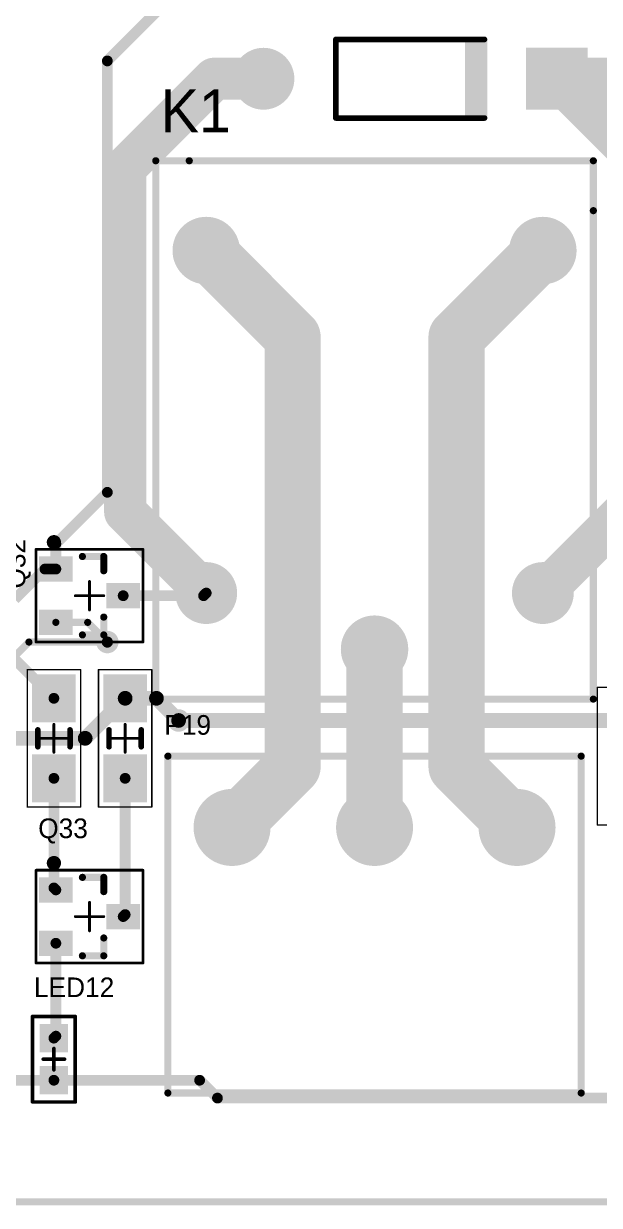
# Model space of a CAD drawing. Header units: millimetres. Extents: x 37 to 246, y 26 to 184.
# Drawn here: x 84.01 to 104.53, y 25.91 to 68 of the extents above; entities that cross this region are included whole.
import ezdxf

# ---------------------------------------------------------------- set-up
doc = ezdxf.new("R2010")
doc.units = ezdxf.units.MM
for name, color, linetype in [('BottomLayer', 5, 'Continuous'), ('BottomSolder', 6, 'Continuous'), ('KeepOutLayer', 6, 'Continuous'), ('Mechanical15', 56, 'Continuous'), ('MultiLayer', 9, 'Continuous'), ('PadHoleLayer', 156, 'Continuous'), ('TopLayer', 1, 'Continuous'), ('TopOverlay', 2, 'Continuous'), ('TopPaste', 8, 'Continuous'), ('TopSolder', 216, 'Continuous'), ('ViaHoleLayer', 16, 'Continuous')]:
    doc.layers.add(name, color=color, linetype=linetype)

msp = doc.modelspace()

# ---------------------------------------------------------------- linework, layer by layer
at = {"layer": 'BottomLayer'}
for points, const_width in [([(92.06, 66.04, 1), (93.06, 66.04, 1)], 1), ([(90.43, 66.04, 1), (91.18, 66.04, 1)], 0.75), ([(90.43, 66.04, 1), (91.18, 66.04, 1)], 0.75), ([(92.185, 66.04, 1), (92.935, 66.04, 1)], 0.75), ([(102.645, 66.04, 1), (103.395, 66.04, 1)], 0.75), ([(102.645, 66.04, 1), (103.395, 66.04, 1)], 0.75), ([(87.255, 62.865, 1), (88.005, 62.865, 1)], 0.75), ([(87.255, 62.865, 1), (88.005, 62.865, 1)], 0.75), ([(89.97, 59.92, 1), (91.07, 59.92, 1)], 1.1), ([(101.97, 59.92, 1), (103.07, 59.92, 1)], 1.1), ([(87.255, 50.61, 1), (88.005, 50.61, 1)], 0.75), ([(87.255, 50.61, 1), (88.005, 50.61, 1)], 0.75), ([(90.02, 47.72, 1), (91.02, 47.72, 1)], 1), ([(90.145, 47.72, 1), (90.895, 47.72, 1)], 0.75), ([(102.02, 47.72, 1), (103.02, 47.72, 1)], 1), ([(102.145, 47.72, 1), (102.895, 47.72, 1)], 0.75), ([(95.97, 45.72, 1), (97.07, 45.72, 1)], 1.1), ([(86.795, 45.974, 1), (87.195, 45.974, 1)], 0.4), ([(84.137, 45.974, 1), (84.264, 45.974, 1)], 0.127), ([(84.137, 45.974, 1), (84.264, 45.974, 1)], 0.127), ([(86.931, 45.974, 1), (87.058, 45.974, 1)], 0.127), ([(89.335, 43.18, 1), (89.735, 43.18, 1)], 0.4), ([(89.404, 43.18, 1), (89.666, 43.18, 1)], 0.262), ([(90.805, 39.37, 1), (92.075, 39.37, 1)], 1.27), ([(95.885, 39.37, 1), (97.155, 39.37, 1)], 1.27), ([(100.965, 39.37, 1), (102.235, 39.37, 1)], 1.27)]:
    msp.add_lwpolyline(points, format="xyb", close=True, dxfattribs=dict(at, const_width=const_width))
for points, const_width in [([(87.63, 62.865), (90.805, 66.04)], 1.5), ([(90.805, 66.04), (92.56, 66.04)], 1.5), ([(103.02, 66.04), (107.569, 66.04)], 1.5), ([(103.02, 66.04), (105.537, 63.523)], 1.5), ([(87.63, 50.61), (87.63, 62.865)], 1.5), ([(87.63, 50.61), (90.52, 47.72)], 1.5), ([(102.52, 47.72), (105.537, 50.737)], 1.5), ([(80.645, 42.418), (84.201, 45.974)], 0.254), ([(84.201, 45.974), (86.995, 45.974)], 0.254), ([(89.535, 43.18), (109.855, 43.18)], 0.524)]:
    msp.add_lwpolyline(points, dxfattribs=dict(at, const_width=const_width))
msp.add_solid([(102.02, 65.04), (104.02, 65.04), (102.02, 67.04), (104.02, 67.04)], dxfattribs=at)
at = {"layer": 'BottomSolder'}
for points, const_width in [([(92.009, 66.04, 1), (93.111, 66.04, 1)], 1.102), ([(89.919, 59.92, 1), (91.121, 59.92, 1)], 1.202), ([(101.919, 59.92, 1), (103.121, 59.92, 1)], 1.202), ([(89.969, 47.72, 1), (91.071, 47.72, 1)], 1.102), ([(101.969, 47.72, 1), (103.071, 47.72, 1)], 1.102), ([(95.919, 45.72, 1), (97.121, 45.72, 1)], 1.202), ([(90.754, 39.37, 1), (92.126, 39.37, 1)], 1.372), ([(95.834, 39.37, 1), (97.206, 39.37, 1)], 1.372), ([(100.914, 39.37, 1), (102.286, 39.37, 1)], 1.372)]:
    msp.add_lwpolyline(points, format="xyb", close=True, dxfattribs=dict(at, const_width=const_width))
msp.add_solid([(101.918, 64.938), (104.122, 64.938), (101.918, 67.142), (104.122, 67.142)], dxfattribs=at)
at = {"layer": 'KeepOutLayer', "const_width": 0.254}
msp.add_lwpolyline([(37.465, 26.035), (245.745, 26.035)], dxfattribs=at)
at = {"layer": 'Mechanical15'}
for points, const_width in [([(84.455, 49.276), (88.265, 49.276)], 0.1), ([(84.455, 45.974), (84.455, 49.276)], 0.1), ([(88.265, 45.974), (88.265, 49.276)], 0.1), ([(86.36, 47.117), (86.36, 48.133)], 0.1), ([(85.852, 47.625), (86.868, 47.625)], 0.1), ([(84.455, 45.974), (88.265, 45.974)], 0.1), ([(84.14, 44.995), (86.04, 44.995)], 0.05), ([(84.14, 40.095), (84.14, 44.995)], 0.05), ([(86.04, 40.095), (86.04, 44.995)], 0.05), ([(86.68, 40.095), (86.68, 44.995)], 0.05), ([(86.68, 44.995), (88.58, 44.995)], 0.05), ([(88.58, 40.095), (88.58, 44.995)], 0.05), ([(104.46, 39.46), (104.46, 44.36)], 0.05), ([(104.46, 44.36), (106.36, 44.36)], 0.05), ([(85.09, 42.045), (85.09, 43.045)], 0.1), ([(87.63, 42.045), (87.63, 43.045)], 0.1), ([(84.59, 42.545), (85.59, 42.545)], 0.1), ([(87.13, 42.545), (88.13, 42.545)], 0.1), ([(84.14, 40.095), (86.04, 40.095)], 0.05), ([(86.68, 40.095), (88.58, 40.095)], 0.05), ([(104.46, 39.46), (106.36, 39.46)], 0.05), ([(84.455, 37.846), (88.265, 37.846)], 0.1), ([(84.455, 34.544), (84.455, 37.846)], 0.1), ([(88.265, 34.544), (88.265, 37.846)], 0.1), ([(86.36, 35.687), (86.36, 36.703)], 0.1), ([(85.852, 36.195), (86.868, 36.195)], 0.1), ([(84.455, 34.544), (88.265, 34.544)], 0.1), ([(84.328, 32.639), (85.852, 32.639)], 0.127), ([(84.328, 29.591), (84.328, 32.639)], 0.127), ([(85.852, 29.591), (85.852, 32.639)], 0.127), ([(84.709, 31.115), (85.471, 31.115)], 0.127), ([(85.09, 30.734), (85.09, 31.496)], 0.127), ([(84.328, 29.591), (85.852, 29.591)], 0.127)]:
    msp.add_lwpolyline(points, dxfattribs=dict(at, const_width=const_width))
for points, const_width in [([(84.43, 49.276, 1), (84.48, 49.276, 1)], 0.05), ([(84.43, 49.276, 1), (84.48, 49.276, 1)], 0.05), ([(88.24, 49.276, 1), (88.29, 49.276, 1)], 0.05), ([(88.24, 49.276, 1), (88.29, 49.276, 1)], 0.05), ([(86.335, 48.133, 1), (86.385, 48.133, 1)], 0.05), ([(85.827, 47.625, 1), (85.877, 47.625, 1)], 0.05), ([(86.843, 47.625, 1), (86.893, 47.625, 1)], 0.05), ([(86.335, 47.117, 1), (86.385, 47.117, 1)], 0.05), ([(84.43, 45.974, 1), (84.48, 45.974, 1)], 0.05), ([(84.43, 45.974, 1), (84.48, 45.974, 1)], 0.05), ([(88.24, 45.974, 1), (88.29, 45.974, 1)], 0.05), ([(88.24, 45.974, 1), (88.29, 45.974, 1)], 0.05), ([(84.128, 44.995, 1), (84.152, 44.995, 1)], 0.025), ([(84.128, 44.995, 1), (84.152, 44.995, 1)], 0.025), ([(86.028, 44.995, 1), (86.052, 44.995, 1)], 0.025), ([(86.028, 44.995, 1), (86.052, 44.995, 1)], 0.025), ([(86.668, 44.995, 1), (86.692, 44.995, 1)], 0.025), ([(86.668, 44.995, 1), (86.692, 44.995, 1)], 0.025), ([(88.568, 44.995, 1), (88.592, 44.995, 1)], 0.025), ([(88.568, 44.995, 1), (88.592, 44.995, 1)], 0.025), ([(104.448, 44.36, 1), (104.472, 44.36, 1)], 0.025), ([(104.448, 44.36, 1), (104.472, 44.36, 1)], 0.025), ([(85.065, 43.045, 1), (85.115, 43.045, 1)], 0.05), ([(87.605, 43.045, 1), (87.655, 43.045, 1)], 0.05), ([(84.565, 42.545, 1), (84.615, 42.545, 1)], 0.05), ([(85.565, 42.545, 1), (85.615, 42.545, 1)], 0.05), ([(87.105, 42.545, 1), (87.155, 42.545, 1)], 0.05), ([(88.105, 42.545, 1), (88.155, 42.545, 1)], 0.05), ([(85.065, 42.045, 1), (85.115, 42.045, 1)], 0.05), ([(87.605, 42.045, 1), (87.655, 42.045, 1)], 0.05), ([(84.128, 40.095, 1), (84.152, 40.095, 1)], 0.025), ([(84.128, 40.095, 1), (84.152, 40.095, 1)], 0.025), ([(86.028, 40.095, 1), (86.052, 40.095, 1)], 0.025), ([(86.028, 40.095, 1), (86.052, 40.095, 1)], 0.025), ([(86.668, 40.095, 1), (86.692, 40.095, 1)], 0.025), ([(86.668, 40.095, 1), (86.692, 40.095, 1)], 0.025), ([(88.568, 40.095, 1), (88.592, 40.095, 1)], 0.025), ([(88.568, 40.095, 1), (88.592, 40.095, 1)], 0.025), ([(104.448, 39.46, 1), (104.472, 39.46, 1)], 0.025), ([(104.448, 39.46, 1), (104.472, 39.46, 1)], 0.025), ([(84.43, 37.846, 1), (84.48, 37.846, 1)], 0.05), ([(84.43, 37.846, 1), (84.48, 37.846, 1)], 0.05), ([(88.24, 37.846, 1), (88.29, 37.846, 1)], 0.05), ([(88.24, 37.846, 1), (88.29, 37.846, 1)], 0.05), ([(86.335, 36.703, 1), (86.385, 36.703, 1)], 0.05), ([(85.827, 36.195, 1), (85.877, 36.195, 1)], 0.05), ([(86.843, 36.195, 1), (86.893, 36.195, 1)], 0.05), ([(86.335, 35.687, 1), (86.385, 35.687, 1)], 0.05), ([(84.43, 34.544, 1), (84.48, 34.544, 1)], 0.05), ([(84.43, 34.544, 1), (84.48, 34.544, 1)], 0.05), ([(88.24, 34.544, 1), (88.29, 34.544, 1)], 0.05), ([(88.24, 34.544, 1), (88.29, 34.544, 1)], 0.05), ([(84.296, 32.639, 1), (84.36, 32.639, 1)], 0.0635), ([(84.296, 32.639, 1), (84.36, 32.639, 1)], 0.0635), ([(85.82, 32.639, 1), (85.884, 32.639, 1)], 0.0635), ([(85.82, 32.639, 1), (85.884, 32.639, 1)], 0.0635), ([(84.677, 31.115, 1), (84.741, 31.115, 1)], 0.0635), ([(85.058, 31.496, 1), (85.122, 31.496, 1)], 0.0635), ([(85.439, 31.115, 1), (85.503, 31.115, 1)], 0.0635), ([(85.058, 30.734, 1), (85.122, 30.734, 1)], 0.0635), ([(84.296, 29.591, 1), (84.36, 29.591, 1)], 0.0635), ([(84.296, 29.591, 1), (84.36, 29.591, 1)], 0.0635), ([(85.82, 29.591, 1), (85.884, 29.591, 1)], 0.0635), ([(85.82, 29.591, 1), (85.884, 29.591, 1)], 0.0635)]:
    msp.add_lwpolyline(points, format="xyb", close=True, dxfattribs=dict(at, const_width=const_width))
at = {"layer": 'MultiLayer', "const_width": 0.4}
for points in [[(86.795, 45.974, 1), (87.195, 45.974, 1)], [(89.335, 43.18, 1), (89.735, 43.18, 1)]]:
    msp.add_lwpolyline(points, format="xyb", close=True, dxfattribs=at)
at = {"layer": 'PadHoleLayer'}
for points, const_width in [([(92.26, 66.04, 1), (92.86, 66.04, 1)], 0.6), ([(102.72, 66.04, 1), (103.32, 66.04, 1)], 0.6), ([(90.195, 59.92, 1), (90.845, 59.92, 1)], 0.65), ([(102.195, 59.92, 1), (102.845, 59.92, 1)], 0.65), ([(90.245, 47.72, 1), (90.795, 47.72, 1)], 0.55), ([(102.245, 47.72, 1), (102.795, 47.72, 1)], 0.55), ([(96.195, 45.72, 1), (96.845, 45.72, 1)], 0.65), ([(91.04, 39.37, 1), (91.84, 39.37, 1)], 0.8), ([(96.12, 39.37, 1), (96.92, 39.37, 1)], 0.8), ([(101.2, 39.37, 1), (102, 39.37, 1)], 0.8)]:
    msp.add_lwpolyline(points, format="xyb", close=True, dxfattribs=dict(at, const_width=const_width))
at = {"layer": 'TopLayer'}
for points, const_width in [([(86.995, 66.675), (89.027, 68.707)], 0.384), ([(86.995, 51.308), (86.995, 66.675)], 0.384), ([(90.52, 59.92), (93.599, 56.841)], 2), ([(99.441, 56.841), (102.52, 59.92)], 2), ([(93.599, 41.529), (93.599, 56.841)], 2), ([(99.441, 41.529), (99.441, 56.841)], 2), ([(85.16, 49.473), (86.995, 51.308)], 0.384), ([(85.16, 48.575), (85.16, 49.473)], 0.384), ([(83.693, 47.498), (84.77, 48.575)], 0.384), ([(84.77, 48.575), (85.16, 48.575)], 0.384), ([(87.56, 47.625), (90.425, 47.625)], 0.384), ([(90.425, 47.625), (90.52, 47.72)], 0.384), ([(85.16, 46.675), (86.294, 46.675)], 0.254), ([(86.294, 46.675), (86.995, 45.974)], 0.254), ([(96.52, 39.37), (96.52, 45.72)], 2), ([(83.693, 45.367), (85.09, 43.97)], 0.384), ([(86.205, 42.545), (87.63, 43.97)], 0.524), ([(87.63, 43.97), (88.745, 43.97)], 0.524), ([(88.745, 43.97), (89.535, 43.18)], 0.524), ([(83.185, 42.545), (86.205, 42.545)], 0.524), ([(91.44, 39.37), (93.599, 41.529)], 2), ([(99.441, 41.529), (101.6, 39.37)], 2), ([(85.09, 37.215), (85.09, 41.12)], 0.384), ([(87.63, 36.265), (87.63, 41.12)], 0.384), ([(85.09, 37.215), (85.16, 37.145)], 0.384), ([(87.56, 36.195), (87.63, 36.265)], 0.384), ([(85.16, 31.935), (85.16, 35.245)], 0.384), ([(85.09, 31.865), (85.16, 31.935)], 0.384), ([(83.046, 30.365), (85.09, 30.365)], 0.384), ([(85.09, 30.365), (90.285, 30.365)], 0.384), ([(90.285, 30.365), (90.92, 29.73)], 0.384), ([(90.92, 29.73), (105.41, 29.73)], 0.384)]:
    msp.add_lwpolyline(points, dxfattribs=dict(at, const_width=const_width))
for points, const_width in [([(92.06, 66.04, 1), (93.06, 66.04, 1)], 1), ([(86.899, 66.675, 1), (87.091, 66.675, 1)], 0.192), ([(86.899, 66.675, 1), (87.091, 66.675, 1)], 0.192), ([(89.97, 59.92, 1), (91.07, 59.92, 1)], 1.1), ([(90.02, 59.92, 1), (91.02, 59.92, 1)], 1), ([(101.97, 59.92, 1), (103.07, 59.92, 1)], 1.1), ([(102.02, 59.92, 1), (103.02, 59.92, 1)], 1), ([(93.099, 56.841, 1), (94.099, 56.841, 1)], 1), ([(93.099, 56.841, 1), (94.099, 56.841, 1)], 1), ([(98.941, 56.841, 1), (99.941, 56.841, 1)], 1), ([(98.941, 56.841, 1), (99.941, 56.841, 1)], 1), ([(86.899, 51.308, 1), (87.091, 51.308, 1)], 0.192), ([(86.899, 51.308, 1), (87.091, 51.308, 1)], 0.192), ([(85.064, 49.473, 1), (85.256, 49.473, 1)], 0.192), ([(85.064, 49.473, 1), (85.256, 49.473, 1)], 0.192), ([(84.674, 48.575, 1), (84.866, 48.575, 1)], 0.192), ([(84.674, 48.575, 1), (84.866, 48.575, 1)], 0.192), ([(85.064, 48.575, 1), (85.256, 48.575, 1)], 0.192), ([(85.064, 48.575, 1), (85.256, 48.575, 1)], 0.192), ([(90.02, 47.72, 1), (91.02, 47.72, 1)], 1), ([(102.02, 47.72, 1), (103.02, 47.72, 1)], 1), ([(87.464, 47.625, 1), (87.656, 47.625, 1)], 0.192), ([(90.329, 47.625, 1), (90.521, 47.625, 1)], 0.192), ([(90.329, 47.625, 1), (90.521, 47.625, 1)], 0.192), ([(90.424, 47.72, 1), (90.616, 47.72, 1)], 0.192), ([(85.096, 46.675, 1), (85.223, 46.675, 1)], 0.127), ([(86.231, 46.675, 1), (86.358, 46.675, 1)], 0.127), ([(86.231, 46.675, 1), (86.358, 46.675, 1)], 0.127), ([(95.97, 45.72, 1), (97.07, 45.72, 1)], 1.1), ([(86.795, 45.974, 1), (87.195, 45.974, 1)], 0.4), ([(96.02, 45.72, 1), (97.02, 45.72, 1)], 1), ([(86.931, 45.974, 1), (87.058, 45.974, 1)], 0.127), ([(87.499, 43.97, 1), (87.761, 43.97, 1)], 0.262), ([(87.499, 43.97, 1), (87.761, 43.97, 1)], 0.262), ([(88.614, 43.97, 1), (88.876, 43.97, 1)], 0.262), ([(88.614, 43.97, 1), (88.876, 43.97, 1)], 0.262), ([(84.994, 43.97, 1), (85.186, 43.97, 1)], 0.192), ([(89.335, 43.18, 1), (89.735, 43.18, 1)], 0.4), ([(89.404, 43.18, 1), (89.666, 43.18, 1)], 0.262), ([(86.074, 42.545, 1), (86.336, 42.545, 1)], 0.262), ([(86.074, 42.545, 1), (86.336, 42.545, 1)], 0.262), ([(93.099, 41.529, 1), (94.099, 41.529, 1)], 1), ([(93.099, 41.529, 1), (94.099, 41.529, 1)], 1), ([(98.941, 41.529, 1), (99.941, 41.529, 1)], 1), ([(98.941, 41.529, 1), (99.941, 41.529, 1)], 1), ([(84.994, 41.12, 1), (85.186, 41.12, 1)], 0.192), ([(87.534, 41.12, 1), (87.726, 41.12, 1)], 0.192), ([(90.805, 39.37, 1), (92.075, 39.37, 1)], 1.27), ([(95.885, 39.37, 1), (97.155, 39.37, 1)], 1.27), ([(100.965, 39.37, 1), (102.235, 39.37, 1)], 1.27), ([(90.94, 39.37, 1), (91.94, 39.37, 1)], 1), ([(96.02, 39.37, 1), (97.02, 39.37, 1)], 1), ([(101.1, 39.37, 1), (102.1, 39.37, 1)], 1), ([(84.994, 37.215, 1), (85.186, 37.215, 1)], 0.192), ([(84.994, 37.215, 1), (85.186, 37.215, 1)], 0.192), ([(85.064, 37.145, 1), (85.256, 37.145, 1)], 0.192), ([(87.464, 36.195, 1), (87.656, 36.195, 1)], 0.192), ([(87.534, 36.265, 1), (87.726, 36.265, 1)], 0.192), ([(87.534, 36.265, 1), (87.726, 36.265, 1)], 0.192), ([(85.064, 35.245, 1), (85.256, 35.245, 1)], 0.192), ([(84.994, 31.865, 1), (85.186, 31.865, 1)], 0.192), ([(85.064, 31.935, 1), (85.256, 31.935, 1)], 0.192), ([(85.064, 31.935, 1), (85.256, 31.935, 1)], 0.192), ([(84.994, 30.365, 1), (85.186, 30.365, 1)], 0.192), ([(84.994, 30.365, 1), (85.186, 30.365, 1)], 0.192), ([(90.189, 30.365, 1), (90.381, 30.365, 1)], 0.192), ([(90.189, 30.365, 1), (90.381, 30.365, 1)], 0.192), ([(90.824, 29.73, 1), (91.016, 29.73, 1)], 0.192), ([(90.824, 29.73, 1), (91.016, 29.73, 1)], 0.192)]:
    msp.add_lwpolyline(points, format="xyb", close=True, dxfattribs=dict(at, const_width=const_width))
for points in [[(102.02, 65.04), (104.02, 65.04), (102.02, 67.04), (104.02, 67.04)], [(84.66, 48.225), (85.66, 48.225), (84.66, 48.925), (85.66, 48.925)], [(87.06, 47.275), (88.06, 47.275), (87.06, 47.975), (88.06, 47.975)], [(84.66, 46.325), (85.66, 46.325), (84.66, 47.025), (85.66, 47.025)], [(84.415, 43.22), (85.765, 43.22), (84.415, 44.72), (85.765, 44.72)], [(88.305, 44.72), (86.955, 44.72), (88.305, 43.22), (86.955, 43.22)], [(84.415, 40.37), (85.765, 40.37), (84.415, 41.87), (85.765, 41.87)], [(88.305, 41.87), (86.955, 41.87), (88.305, 40.37), (86.955, 40.37)], [(84.66, 36.795), (85.66, 36.795), (84.66, 37.495), (85.66, 37.495)], [(87.06, 35.845), (88.06, 35.845), (87.06, 36.545), (88.06, 36.545)], [(84.66, 34.895), (85.66, 34.895), (84.66, 35.595), (85.66, 35.595)], [(85.49, 31.465), (85.49, 32.265), (84.69, 31.465), (84.69, 32.265)], [(85.49, 29.965), (85.49, 30.765), (84.69, 29.965), (84.69, 30.765)]]:
    msp.add_solid(points, dxfattribs=at)
at = {"layer": 'TopOverlay'}
for points, const_width in [([(95.14, 64.64), (95.14, 67.44)], 0.2), ([(95.14, 67.44), (100.44, 67.44)], 0.2), ([(95.14, 64.64), (100.44, 64.64)], 0.2), ([(88.72, 63.119), (89.916, 63.119)], 0.254), ([(88.72, 43.942), (88.72, 63.119)], 0.254), ([(89.916, 63.119), (104.32, 63.119)], 0.254), ([(104.32, 61.341), (104.32, 63.119)], 0.254), ([(104.32, 43.942), (104.32, 61.341)], 0.254), ([(86.106, 49.022), (86.868, 49.022)], 0.254), ([(86.868, 48.514), (86.868, 49.022)], 0.254), ([(86.868, 46.228), (86.868, 46.863)], 0.254), ([(86.106, 46.228), (86.868, 46.228)], 0.254), ([(88.72, 43.942), (104.32, 43.942)], 0.254), ([(84.515, 42.245), (84.515, 42.845)], 0.2), ([(85.665, 42.245), (85.665, 42.845)], 0.2), ([(87.055, 42.245), (87.055, 42.845)], 0.2), ([(88.205, 42.245), (88.205, 42.845)], 0.2), ([(89.154, 41.91), (103.886, 41.91)], 0.254), ([(89.154, 29.91), (89.154, 41.91)], 0.254), ([(103.886, 29.91), (103.886, 41.91)], 0.254), ([(86.106, 37.592), (86.868, 37.592)], 0.254), ([(86.868, 37.084), (86.868, 37.592)], 0.254), ([(86.868, 34.798), (86.868, 35.433)], 0.254), ([(86.106, 34.798), (86.868, 34.798)], 0.254), ([(89.154, 29.91), (103.886, 29.91)], 0.254)]:
    msp.add_lwpolyline(points, dxfattribs=dict(at, const_width=const_width))
for points, const_width in [([(95.09, 67.44, 1), (95.19, 67.44, 1)], 0.1), ([(95.09, 67.44, 1), (95.19, 67.44, 1)], 0.1), ([(100.39, 67.44, 1), (100.49, 67.44, 1)], 0.1), ([(95.09, 64.64, 1), (95.19, 64.64, 1)], 0.1), ([(95.09, 64.64, 1), (95.19, 64.64, 1)], 0.1), ([(100.39, 64.64, 1), (100.49, 64.64, 1)], 0.1), ([(88.657, 63.119, 1), (88.784, 63.119, 1)], 0.127), ([(88.657, 63.119, 1), (88.784, 63.119, 1)], 0.127), ([(89.852, 63.119, 1), (89.98, 63.119, 1)], 0.127), ([(89.852, 63.119, 1), (89.98, 63.119, 1)], 0.127), ([(104.256, 63.119, 1), (104.383, 63.119, 1)], 0.127), ([(104.256, 63.119, 1), (104.383, 63.119, 1)], 0.127), ([(104.256, 61.341, 1), (104.383, 61.341, 1)], 0.127), ([(104.256, 61.341, 1), (104.383, 61.341, 1)], 0.127), ([(85.217, 49.53, 1), (84.963, 49.53, 1)], 0.254), ([(84.899, 49.53, 1), (85.026, 49.53, 1)], 0.127), ([(85.153, 49.53, 1), (85.28, 49.53, 1)], 0.127), ([(86.042, 49.022, 1), (86.169, 49.022, 1)], 0.127), ([(86.804, 49.022, 1), (86.931, 49.022, 1)], 0.127), ([(86.804, 49.022, 1), (86.931, 49.022, 1)], 0.127), ([(86.804, 48.514, 1), (86.931, 48.514, 1)], 0.127), ([(86.804, 46.863, 1), (86.931, 46.863, 1)], 0.127), ([(86.042, 46.228, 1), (86.169, 46.228, 1)], 0.127), ([(86.804, 46.228, 1), (86.931, 46.228, 1)], 0.127), ([(86.804, 46.228, 1), (86.931, 46.228, 1)], 0.127), ([(88.657, 43.942, 1), (88.784, 43.942, 1)], 0.127), ([(88.657, 43.942, 1), (88.784, 43.942, 1)], 0.127), ([(104.256, 43.942, 1), (104.383, 43.942, 1)], 0.127), ([(104.256, 43.942, 1), (104.383, 43.942, 1)], 0.127), ([(84.465, 42.845, 1), (84.565, 42.845, 1)], 0.1), ([(85.615, 42.845, 1), (85.715, 42.845, 1)], 0.1), ([(87.005, 42.845, 1), (87.105, 42.845, 1)], 0.1), ([(88.155, 42.845, 1), (88.255, 42.845, 1)], 0.1), ([(84.465, 42.245, 1), (84.565, 42.245, 1)], 0.1), ([(85.615, 42.245, 1), (85.715, 42.245, 1)], 0.1), ([(87.005, 42.245, 1), (87.105, 42.245, 1)], 0.1), ([(88.155, 42.245, 1), (88.255, 42.245, 1)], 0.1), ([(89.09, 41.91, 1), (89.218, 41.91, 1)], 0.127), ([(89.09, 41.91, 1), (89.218, 41.91, 1)], 0.127), ([(103.823, 41.91, 1), (103.95, 41.91, 1)], 0.127), ([(103.823, 41.91, 1), (103.95, 41.91, 1)], 0.127), ([(85.217, 38.1, 1), (84.963, 38.1, 1)], 0.254), ([(84.899, 38.1, 1), (85.026, 38.1, 1)], 0.127), ([(85.153, 38.1, 1), (85.28, 38.1, 1)], 0.127), ([(86.042, 37.592, 1), (86.169, 37.592, 1)], 0.127), ([(86.804, 37.592, 1), (86.931, 37.592, 1)], 0.127), ([(86.804, 37.592, 1), (86.931, 37.592, 1)], 0.127), ([(86.804, 37.084, 1), (86.931, 37.084, 1)], 0.127), ([(86.804, 35.433, 1), (86.931, 35.433, 1)], 0.127), ([(86.042, 34.798, 1), (86.169, 34.798, 1)], 0.127), ([(86.804, 34.798, 1), (86.931, 34.798, 1)], 0.127), ([(86.804, 34.798, 1), (86.931, 34.798, 1)], 0.127), ([(89.09, 29.91, 1), (89.218, 29.91, 1)], 0.127), ([(89.09, 29.91, 1), (89.218, 29.91, 1)], 0.127), ([(103.823, 29.91, 1), (103.95, 29.91, 1)], 0.127), ([(103.823, 29.91, 1), (103.95, 29.91, 1)], 0.127)]:
    msp.add_lwpolyline(points, format="xyb", close=True, dxfattribs=dict(at, const_width=const_width))
msp.add_solid([(99.74, 64.636), (100.54, 64.636), (99.74, 67.436), (100.54, 67.436)], dxfattribs=at)
at = {"layer": 'TopPaste'}
for points in [[(84.66, 48.225), (85.66, 48.225), (84.66, 48.925), (85.66, 48.925)], [(87.06, 47.275), (88.06, 47.275), (87.06, 47.975), (88.06, 47.975)], [(84.66, 46.325), (85.66, 46.325), (84.66, 47.025), (85.66, 47.025)], [(84.415, 43.22), (85.765, 43.22), (84.415, 44.72), (85.765, 44.72)], [(88.305, 44.72), (86.955, 44.72), (88.305, 43.22), (86.955, 43.22)], [(84.415, 40.37), (85.765, 40.37), (84.415, 41.87), (85.765, 41.87)], [(88.305, 41.87), (86.955, 41.87), (88.305, 40.37), (86.955, 40.37)], [(84.66, 36.795), (85.66, 36.795), (84.66, 37.495), (85.66, 37.495)], [(87.06, 35.845), (88.06, 35.845), (87.06, 36.545), (88.06, 36.545)], [(84.66, 34.895), (85.66, 34.895), (84.66, 35.595), (85.66, 35.595)], [(85.49, 31.465), (85.49, 32.265), (84.69, 31.465), (84.69, 32.265)], [(85.49, 29.965), (85.49, 30.765), (84.69, 29.965), (84.69, 30.765)]]:
    msp.add_solid(points, dxfattribs=at)
at = {"layer": 'TopSolder'}
for points, const_width in [([(92.009, 66.04, 1), (93.111, 66.04, 1)], 1.102), ([(89.919, 59.92, 1), (91.121, 59.92, 1)], 1.202), ([(101.919, 59.92, 1), (103.121, 59.92, 1)], 1.202), ([(89.969, 47.72, 1), (91.071, 47.72, 1)], 1.102), ([(101.969, 47.72, 1), (103.071, 47.72, 1)], 1.102), ([(95.919, 45.72, 1), (97.121, 45.72, 1)], 1.202), ([(90.754, 39.37, 1), (92.126, 39.37, 1)], 1.372), ([(95.834, 39.37, 1), (97.206, 39.37, 1)], 1.372), ([(100.914, 39.37, 1), (102.286, 39.37, 1)], 1.372)]:
    msp.add_lwpolyline(points, format="xyb", close=True, dxfattribs=dict(at, const_width=const_width))
for points in [[(101.918, 64.938), (104.122, 64.938), (101.918, 67.142), (104.122, 67.142)], [(84.558, 48.123), (85.762, 48.123), (84.558, 49.027), (85.762, 49.027)], [(86.958, 47.173), (88.162, 47.173), (86.958, 48.077), (88.162, 48.077)], [(84.558, 46.223), (85.762, 46.223), (84.558, 47.127), (85.762, 47.127)], [(84.313, 43.118), (85.867, 43.118), (84.313, 44.822), (85.867, 44.822)], [(88.407, 44.822), (86.853, 44.822), (88.407, 43.118), (86.853, 43.118)], [(84.313, 40.268), (85.867, 40.268), (84.313, 41.972), (85.867, 41.972)], [(88.407, 41.972), (86.853, 41.972), (88.407, 40.268), (86.853, 40.268)], [(84.558, 36.693), (85.762, 36.693), (84.558, 37.597), (85.762, 37.597)], [(86.958, 35.743), (88.162, 35.743), (86.958, 36.647), (88.162, 36.647)], [(84.558, 34.793), (85.762, 34.793), (84.558, 35.697), (85.762, 35.697)], [(85.592, 31.363), (85.592, 32.367), (84.588, 31.363), (84.588, 32.367)], [(85.592, 29.863), (85.592, 30.867), (84.588, 29.863), (84.588, 30.867)]]:
    msp.add_solid(points, dxfattribs=at)
at = {"layer": 'ViaHoleLayer', "const_width": 0.2}
for points in [[(86.895, 45.974, 1), (87.095, 45.974, 1)], [(89.435, 43.18, 1), (89.635, 43.18, 1)]]:
    msp.add_lwpolyline(points, format="xyb", close=True, dxfattribs=at)

# ---------------------------------------------------------------- texts
at = {"layer": 'TopOverlay'}
for s, height, p in [('K1', 1.524, (88.9, 64.135)), ('P19', 0.7, (89.027, 42.672)), ('Q33', 0.7, (84.531, 38.989)), ('LED12', 0.7, (84.379, 33.325))]:
    msp.add_text(s, height=height, dxfattribs=at).set_placement(p)
msp.add_text('Q32', height=0.7, rotation=90, dxfattribs=at).set_placement((84.074, 47.879))

doc.saveas('drawing.dxf')
